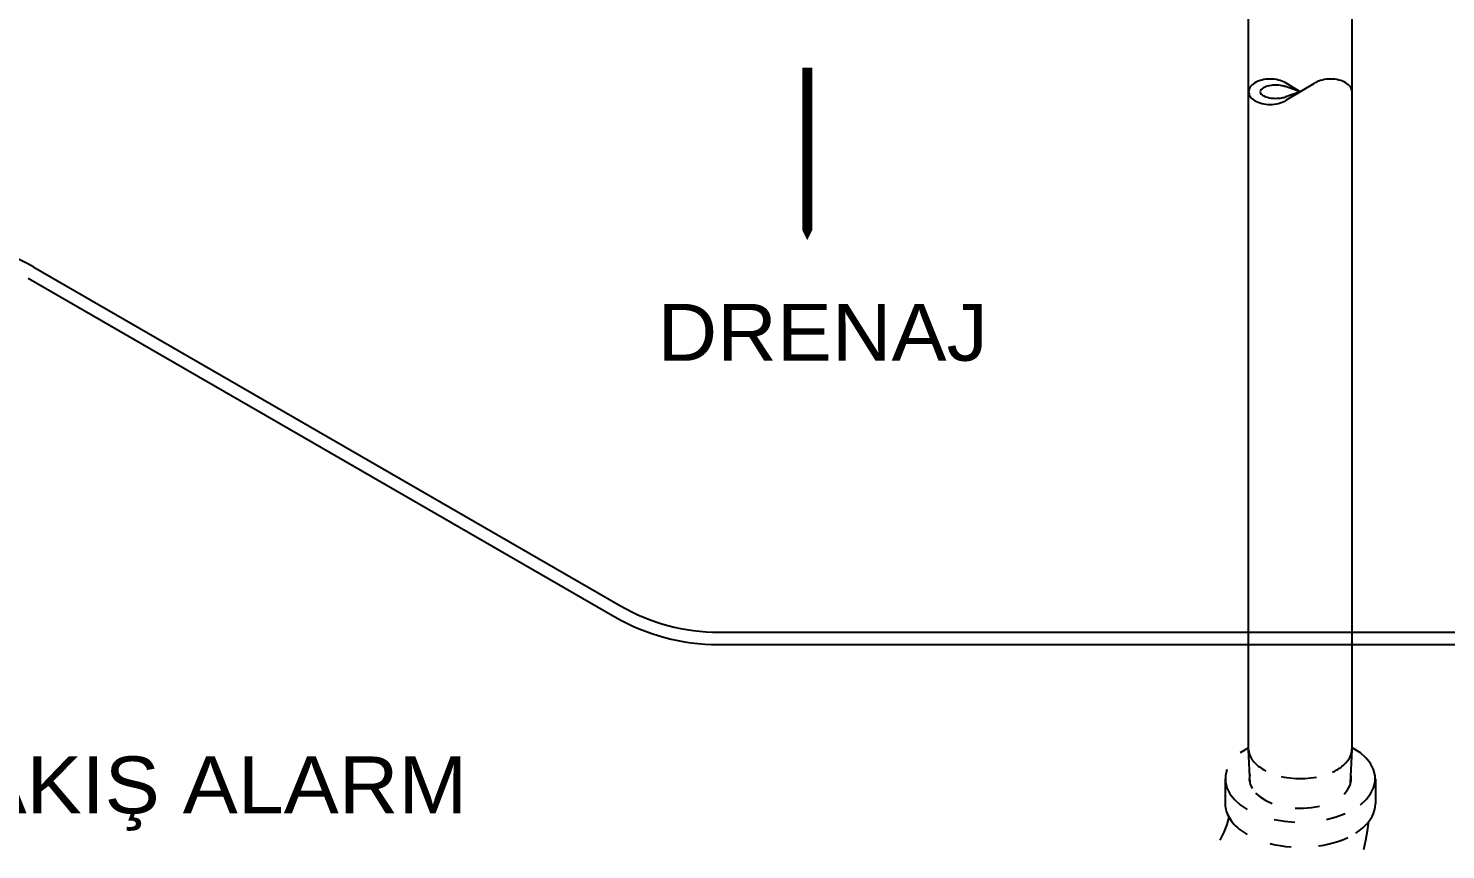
# Model space of a CAD drawing. Header units: centimetres. Extents: x 394264 to 551709, y 50011 to 59011.
# Drawn here: x 525574.2 to 525861.9, y 54365.5 to 54532.3 of the extents above; entities that cross this region are included whole.
import ezdxf
from ezdxf.enums import TextEntityAlignment as Align

# ---------------------------------------------------------------- set-up
doc = ezdxf.new("R2010")
doc.units = ezdxf.units.CM
for name, color, linetype, lineweight in [('-M-YNGN-ZON3', 6, 'SP', 30), ('0-KRCN-DETAY-YAZI', 71, 'Continuous', 35), ('0-KRCN-YNG-CIHAZ', 4, 'Continuous', 30)]:
    doc.layers.add(name, color=color, linetype=linetype, lineweight=lineweight)
doc.styles.add('CIZGI', font='tahoma.ttf', dxfattribs={"width": 0.8, "oblique": 20})
doc.styles.add('ROMAND', font='arial.ttf', dxfattribs={"height": 0.5})
doc.linetypes.add('SP', pattern='A,2,-0.1,["SP",CIZGI,S=0.14,R=0.2,X=0,Y=-0.07],-0.255', length=2.355)

# ---------------------------------------------------------------- blocks, each defined once
blk = doc.blocks.new('A$C66BCA59E')
at = {"layer": '0-KRCN-YNG-CIHAZ', "color": 31, "linetype": 'Continuous', "lineweight": -3, "extrusion": (0, 0.816497, 0.57735)}
for p, q in [((1150.02, -447.25, 1067.93), (1150.02, -213.61, 634.08)), ((1171.02, -447.25, 1067.93), (1171.02, -222.62, 646.81)), ((1160.52, -313.9, 747.96), (1157.41, -312.04, 745.33)), ((1160.52, -313.9, 747.96), (1157.51, -312.85, 746.48)), ((1157.72, -315.56, 750.31), (1163.43, -312.16, 745.51)), ((1160.52, -313.9, 747.96), (1157.56, -314.92, 749.41)), ((1150.31, -454.34, 1059.5), (1150.03, -447.41, 1067.93)), ((1170.7, -454.23, 1059.34), (1171.02, -447.41, 1067.93)), ((1167.95, -451.54, 1067.93), (1167.95, -451.54, 1067.93)), ((1167.95, -451.54, 1067.93), (1167.95, -451.54, 1067.93)), ((1145.28, -453.35, 1107.03), (1145.28, -458.46, 1107.03)), ((1175.75, -453.35, 1107.03), (1175.75, -458.46, 1107.03))]:
    blk.add_line(p, q, dxfattribs=at)
at = {"layer": '0-KRCN-YNG-CIHAZ', "color": 31, "linetype": 'Continuous', "lineweight": -3}
for p, q in [((903.42, -349.5, 2660.53), (1022.5, -418.25, 2660.53)), ((902.29, -351.73, 2660.53), (1021.36, -420.48, 2660.53)), ((1042.5, -423.61, 2660.53), (1454.23, -423.61, 2660.53)), ((1042.36, -426.11, 2660.53), (1454.09, -426.11, 2660.53)), ((1153.1, -451.54, 1067.93), (1153.54, -451.78, 1067.93)), ((1167.5, -451.78, 1067.93), (1167.95, -451.54, 1067.93)), ((1156.65, -452.89, 1067.93), (1157.22, -453.01, 1067.93)), ((1157.22, -453.01, 1067.93), (1157.8, -453.11, 1067.93)), ((1157.8, -453.11, 1067.93), (1158.4, -453.19, 1067.93)), ((1158.4, -453.19, 1067.93), (1159, -453.25, 1067.93)), ((1159, -453.25, 1067.93), (1159.61, -453.29, 1067.93)), ((1159.61, -453.29, 1067.93), (1160.22, -453.31, 1067.93)), ((1160.22, -453.31, 1067.93), (1160.83, -453.31, 1067.93)), ((1160.83, -453.31, 1067.93), (1161.44, -453.29, 1067.93)), ((1161.44, -453.29, 1067.93), (1162.04, -453.25, 1067.93)), ((1162.04, -453.25, 1067.93), (1162.65, -453.19, 1067.93)), ((1162.65, -453.19, 1067.93), (1163.24, -453.11, 1067.93)), ((1163.24, -453.11, 1067.93), (1163.82, -453.01, 1067.93)), ((1167.03, -452.01, 1067.93), (1167.5, -451.78, 1067.93))]:
    blk.add_line(p, q, dxfattribs=at)
at = {"layer": '0-KRCN-YNG-CIHAZ', "color": 31, "linetype": 'Continuous', "lineweight": -3, "extrusion": (-2.8e-15, -6.4e-15, -1)}
for p, q in [((1150.01, -447.06, 1106.92), (1148.32, -448.08, 1107.03)), ((1172.71, -448.08, 1107.03), (1171.02, -447.06, 1106.92)), ((1173.89, -449.14, 1107.03), (1172.71, -448.08, 1107.03)), ((1145.63, -451.48, 1107.03), (1145.32, -452.73, 1107.03)), ((1174.79, -450.28, 1107.03), (1173.89, -449.14, 1107.03)), ((1175.4, -451.48, 1107.03), (1174.79, -450.28, 1107.03)), ((1175.71, -452.73, 1107.03), (1175.4, -451.48, 1107.03)), ((1145.32, -452.73, 1107.03), (1145.32, -453.98, 1107.03)), ((1145.32, -453.98, 1107.03), (1145.63, -455.22, 1107.03)), ((1175.4, -455.22, 1107.03), (1175.71, -453.98, 1107.03)), ((1175.71, -453.98, 1107.03), (1175.71, -452.73, 1107.03)), ((1145.63, -455.22, 1107.03), (1146.24, -456.43, 1107.03)), ((1146.24, -456.43, 1107.03), (1147.14, -457.57, 1107.03)), ((1173.89, -457.57, 1107.03), (1174.79, -456.43, 1107.03)), ((1174.79, -456.43, 1107.03), (1175.4, -455.22, 1107.03)), ((1147.14, -457.57, 1107.03), (1148.32, -458.62, 1107.03)), ((1148.32, -458.62, 1107.03), (1149.74, -459.57, 1107.03)), ((1172.71, -458.62, 1107.03), (1173.89, -457.57, 1107.03)), ((1155.19, -461.59, 1107.03), (1157.28, -461.95, 1107.03)), ((1157.28, -461.95, 1107.03), (1159.43, -462.13, 1107.03)), ((1165.84, -461.59, 1107.03), (1167.82, -461.07, 1107.03)), ((1167.82, -461.07, 1107.03), (1169.65, -460.39, 1107.03))]:
    blk.add_line(p, q, dxfattribs=at)
at = {"layer": '0-KRCN-YNG-CIHAZ', "color": 31, "linetype": 'Continuous', "lineweight": -3, "extrusion": (-4.9e-15, 6.1e-15, -1)}
for p, q in [((1150.25, -452.51, 1107.03), (1150.15, -453.47, 1107.03)), ((1150.15, -453.47, 1107.03), (1150.32, -454.43, 1107.03)), ((1150.32, -454.43, 1107.03), (1150.75, -455.36, 1107.03)), ((1170.63, -454.67, 1107.03), (1170.86, -453.71, 1107.03)), ((1170.86, -453.71, 1107.03), (1170.83, -452.75, 1107.03)), ((1151.44, -456.24, 1107.03), (1152.36, -457.04, 1107.03)), ((1152.36, -457.04, 1107.03), (1153.49, -457.75, 1107.03)), ((1169.39, -456.45, 1107.03), (1170.13, -455.59, 1107.03)), ((1170.13, -455.59, 1107.03), (1170.63, -454.67, 1107.03)), ((1153.49, -457.75, 1107.03), (1154.8, -458.34, 1107.03)), ((1159.47, -459.31, 1107.03), (1161.14, -459.33, 1107.03)), ((1161.14, -459.33, 1107.03), (1162.79, -459.19, 1107.03)), ((1162.79, -459.19, 1107.03), (1164.39, -458.9, 1107.03))]:
    blk.add_line(p, q, dxfattribs=at)
at = {"layer": '0-KRCN-YNG-CIHAZ', "color": 31, "linetype": 'Continuous', "lineweight": -3, "extrusion": (-1.38e-14, -2.66e-14, -1)}
for p, q in [((1175.38, -460.38, 1107.03), (1175.59, -459.75, 1107.03)), ((1175.59, -459.75, 1107.03), (1175.71, -459.1, 1107.03)), ((1175.71, -459.1, 1107.03), (1175.75, -458.46, 1107.03)), ((1173.18, -463.34, 1107.03), (1173.77, -462.79, 1107.03)), ((1173.77, -462.79, 1107.03), (1174.29, -462.22, 1107.03)), ((1174.29, -462.22, 1107.03), (1174.73, -461.62, 1107.03)), ((1174.73, -461.62, 1107.03), (1175.09, -461.01, 1107.03)), ((1175.09, -461.01, 1107.03), (1175.38, -460.38, 1107.03)), ((1167.37, -466.31, 1107.03), (1168.35, -466, 1107.03)), ((1168.35, -466, 1107.03), (1169.29, -465.65, 1107.03)), ((1169.29, -465.65, 1107.03), (1170.18, -465.26, 1107.03)), ((1171.8, -464.36, 1107.03), (1172.53, -463.87, 1107.03)), ((1172.53, -463.87, 1107.03), (1173.18, -463.34, 1107.03)), ((1154.34, -466.5, 1107.03), (1155.38, -466.74, 1107.03)), ((1155.38, -466.74, 1107.03), (1156.45, -466.93, 1107.03)), ((1156.45, -466.93, 1107.03), (1157.54, -467.08, 1107.03)), ((1157.54, -467.08, 1107.03), (1158.65, -467.19, 1107.03)), ((1164.22, -466.99, 1107.03), (1165.29, -466.81, 1107.03)), ((1165.29, -466.81, 1107.03), (1166.35, -466.58, 1107.03)), ((1166.35, -466.58, 1107.03), (1167.37, -466.31, 1107.03))]:
    blk.add_line(p, q, dxfattribs=at)
at = {"layer": '0-KRCN-YNG-CIHAZ', "color": 31, "linetype": 'Continuous', "lineweight": -3, "extrusion": (1.38e-14, -1.17e-14, -1)}
for p, q in [((1145.04, -464.2, 1107.03), (1145.65, -462.61, 1107.03)), ((1145.65, -462.61, 1107.03), (1146.09, -461.12, 1107.03)), ((1144.27, -465.83, 1107.03), (1145.04, -464.2, 1107.03))]:
    blk.add_line(p, q, dxfattribs=at)
at = {"layer": '0-KRCN-YNG-CIHAZ', "color": 31, "linetype": 'Continuous', "lineweight": -3, "extrusion": (1.54e-14, -1.93e-14, -1)}
for p, q in [((1174.17, -463.92, 1107.03), (1174.4, -461.99, 1107.03)), ((1173.42, -467.74, 1107.03), (1173.84, -465.84, 1107.03)), ((1173.84, -465.84, 1107.03), (1174.17, -463.92, 1107.03))]:
    blk.add_line(p, q, dxfattribs=at)
at = {"layer": '0-KRCN-YNG-CIHAZ', "color": 31, "linetype": 'Continuous', "lineweight": -3, "elevation": 790.59}
blk.add_lwpolyline([(1060.42, -344.04, 0, 10, 0), (1060.42, -334.04, 2, 2, 0), (1060.42, -309.04, 2, 2, 0)], format="xyseb", dxfattribs=at)
at = {"layer": '0-KRCN-YNG-CIHAZ', "color": 31, "linetype": 'Continuous', "lineweight": -3, "extrusion": (0, 0.816497, 0.57735), "elevation": 175.54}
for points in [[(-1157.41, 788.72, 0.093588), (-1156.06, 787.82, 0.100287), (-1154.39, 787.48, 0.100287), (-1152.73, 787.82, 0.099217), (-1151.3, 788.78, 0.097741), (-1150.36, 790.23, 0.096722), (-1150.03, 791.94, 0.096722)], [(-1157.51, 790.13, 0.061353), (-1156.78, 789.8, 0.074033), (-1155.53, 789.62, 0.074033), (-1154.29, 789.8, 0.084788), (-1153.3, 790.3, 0.106339), (-1152.6, 791.09, 0.128983), (-1152.38, 791.94, 0.128983)], [(-1171.02, 791.94, 0.096722), (-1170.69, 790.23, 0.097741), (-1169.75, 788.78, 0.099217), (-1168.32, 787.82, 0.100287), (-1166.66, 787.48, 0.100287), (-1164.99, 787.82, 0.099217), (-1163.57, 788.78, 0.011198), (-1163.43, 788.93, 0.096722)], [(-1150.03, 791.94, 0.096722), (-1150.36, 793.64, 0.097741), (-1151.3, 795.09, 0.099217), (-1152.73, 796.05, 0.100287), (-1154.39, 796.39, 0.100287), (-1156.06, 796.05, 0.099217), (-1157.48, 795.09, 0.020454), (-1157.72, 794.82, 0.096722)], [(-1152.38, 791.94, 0.128983), (-1152.6, 792.78, 0.106339), (-1153.3, 793.58, 0.084788), (-1154.29, 794.07, 0.074033), (-1155.53, 794.25, 0.074033), (-1156.78, 794.07, 0.066121), (-1157.56, 793.71, 0.106339)]]:
    blk.add_lwpolyline(points, format="xyb", dxfattribs=at)
at = {"layer": '0-KRCN-YNG-CIHAZ', "color": 31, "linetype": 'Continuous', "lineweight": -3, "elevation": 1067.93}
for points in [[(1150.03, -447.41), (1150.05, -447.67), (1150.09, -447.92), (1150.14, -448.17), (1150.22, -448.43), (1150.32, -448.68), (1150.43, -448.92), (1150.56, -449.17), (1150.71, -449.41), (1150.87, -449.65), (1151.06, -449.88), (1151.26, -450.11), (1151.47, -450.33), (1151.71, -450.55), (1151.96, -450.76), (1152.22, -450.96), (1152.5, -451.16), (1152.79, -451.35), (1153.1, -451.54)], [(1170.31, -449.45), (1170.44, -449.24), (1170.56, -449.03), (1170.67, -448.81), (1170.76, -448.59), (1170.84, -448.37), (1170.91, -448.15), (1170.96, -447.93), (1170.99, -447.7), (1171.01, -447.48), (1171.02, -447.25)], [(1170.31, -449.45), (1170.44, -449.23), (1170.57, -449.01), (1170.68, -448.79), (1170.77, -448.56), (1170.85, -448.34), (1170.92, -448.11), (1170.97, -447.87), (1171, -447.64), (1171.02, -447.41)], [(1167.95, -451.54), (1168.22, -451.37), (1168.48, -451.2), (1168.74, -451.03), (1168.98, -450.85), (1169.2, -450.66), (1169.42, -450.47), (1169.62, -450.27), (1169.81, -450.07), (1169.99, -449.87), (1170.16, -449.66), (1170.31, -449.45)], [(1167.95, -451.54), (1168.22, -451.37), (1168.48, -451.2), (1168.74, -451.03), (1168.98, -450.85), (1169.2, -450.66), (1169.42, -450.47), (1169.62, -450.27), (1169.81, -450.07), (1169.99, -449.87), (1170.16, -449.66), (1170.31, -449.45)]]:
    blk.add_lwpolyline(points, dxfattribs=at)
at = {"layer": '0-KRCN-YNG-CIHAZ', "color": 31, "linetype": 'Continuous', "lineweight": -3, "extrusion": (6.15e-14, 6.7e-15, -1), "elevation": -1107.03}
blk.add_lwpolyline([(-1145.28, -458.46), (-1145.29, -458.82), (-1145.33, -459.18), (-1145.4, -459.54), (-1145.49, -459.9), (-1145.61, -460.26), (-1145.75, -460.62), (-1145.91, -460.97), (-1146.11, -461.31), (-1146.32, -461.65), (-1146.56, -461.99), (-1146.83, -462.32), (-1147.12, -462.64), (-1147.43, -462.96), (-1147.76, -463.27), (-1148.12, -463.57), (-1148.49, -463.86), (-1148.89, -464.14), (-1149.31, -464.41), (-1149.74, -464.68)], dxfattribs=at)
at = {"layer": '0-KRCN-YNG-CIHAZ', "color": 31, "linetype": 'Continuous', "lineweight": -3}
for centre, radius, start, end in [((882.42, -385.87, 2660.53), 42, 60, 90), ((1042.5, -383.61, 2660.53), 40, 240, 270), ((1042.36, -384.11, 2660.53), 42, 240, 270)]:
    blk.add_arc(centre, radius, start, end, dxfattribs=at)
at = {"layer": '0-KRCN-DETAY-YAZI', "extrusion": (0, 0.816497, 0.57735), "style": 'ROMAND', "width": 0.6}
blk.add_text('DRENAJ', height=20, rotation=180, dxfattribs=at).set_placement((-1063.56, 393.61, -166.02), align=Align.MIDDLE)
blk.add_text('AKIŞ ALARM', height=20, rotation=180, dxfattribs=at).set_placement((-890.78, 1610.08, 574.66))

msp = doc.modelspace()

# ---------------------------------------------------------------- block references
at = {"layer": '-M-YNGN-ZON3'}
msp.add_blockref('A$C66BCA59E', (524671.91, 54833.28, -2010.95), dxfattribs=at)

doc.saveas('drawing.dxf')
